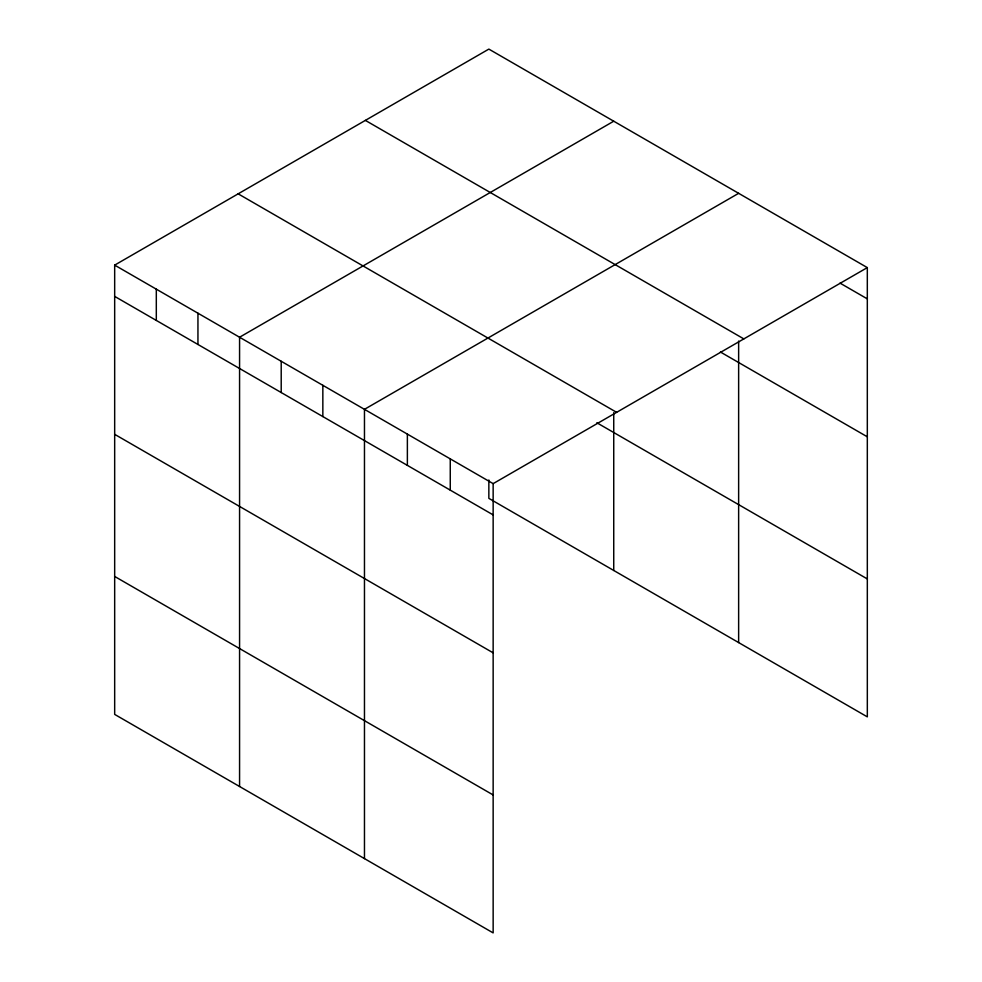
<?xml version="1.0" encoding="UTF-8"?>
<svg xmlns="http://www.w3.org/2000/svg" width="982" height="982" viewBox="0 0 982 982"><rect width="100%" height="100%" fill="white"/><g stroke="black" fill="none" stroke-linecap="round" stroke-linejoin="round"><path stroke-width="1.47" d="M114.673 265.128L493.148 483.635L493.148 932.9L114.673 714.393L114.673 265.128L488.852 49.1L867.315 267.607L867.327 716.872L488.852 498.365L488.852 479.977M613.738 121.203L239.571 337.231L239.571 786.496M738.636 193.319L364.469 409.334L364.469 858.612M493.148 483.635L867.315 267.607M840.027 283.111L867.315 298.872M365.378 120.393L743.84 338.9M720.42 352.01L867.327 436.818M238.16 193.835L616.622 412.342M596.835 422.763L867.327 578.938M114.673 296.392L493.148 514.899M114.673 434.326L493.148 652.834M114.673 576.446L493.148 794.954M738.636 341.061L738.636 642.584M613.738 412.661L613.738 570.481M450.259 458.864L450.259 490.128M407.37 434.105L407.37 465.37M322.845 385.3L322.845 416.564M281.208 361.266L281.208 392.53M197.947 313.197L197.947 344.461M156.31 289.162L156.31 320.427"/></g></svg>
